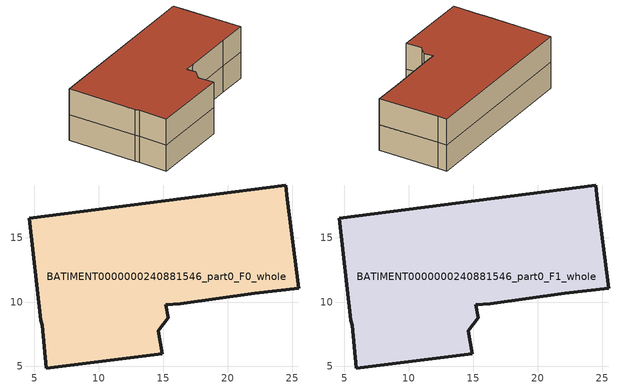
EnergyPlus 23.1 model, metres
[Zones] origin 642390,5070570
BATIMENT0000000240881546_part0_F0_whole
 floor ground (EU_floor_Construction): 24.51,19.09 24.61,17.99 25.51,11.08 22.11,10.68 16.3,9.88 15.2,9.78 15.4,8.78 14.6,7.78 14.9,5.98 5.89,4.88 5.59,8.18 5.5,8.58 4.6,16.49 z0
 wall outside (EU_wall_Construction): 5.89,4.88 14.9,5.98 14.6,7.78 15.4,8.78 15.2,9.78 16.3,9.88 22.11,10.68 25.51,11.08 24.61,17.99 24.51,19.09 4.6,16.49 5.5,8.58 5.59,8.18 5.89,4.88 z0:3
BATIMENT0000000240881546_part0_F1_whole
 floor to BATIMENT0000000240881546_part0_F0_whole (EU_floor_Construction): 24.51,19.09 24.61,17.99 25.51,11.08 22.11,10.68 16.3,9.88 15.2,9.78 15.4,8.78 14.6,7.78 14.9,5.98 5.89,4.88 5.59,8.18 5.5,8.58 4.6,16.49 z3
 wall outside (EU_wall_Construction): 5.89,4.88 14.9,5.98 14.6,7.78 15.4,8.78 15.2,9.78 16.3,9.88 22.11,10.68 25.51,11.08 24.61,17.99 24.51,19.09 4.6,16.49 5.5,8.58 5.59,8.18 5.89,4.88 z3:6
 roof outside (EU_roof_Construction): 25.51,11.08 24.61,17.99 24.51,19.09 4.6,16.49 5.5,8.58 5.59,8.18 5.89,4.88 14.9,5.98 14.6,7.78 15.4,8.78 15.2,9.78 16.3,9.88 22.11,10.68 z6
[Building]
EU S2 Campaign: North Axis=0; Terrain=City; Solar Distribution=FullExterior
[Site:Location]
Lyon-Bron: Latitude=45.75; Longitude=5; Time Zone=1; Elevation=198
[SizingPeriod:WeatherFileDays]
AnnualSizingPeriod: Begin Month=1; Begin Day of Month=1; End Month=12; End Day of Month=31; Day of Week for Start Day=Monday; Use Weather File Daylight Saving Period=No; Use Weather File Rain and Snow Indicators=No
[MATERIAL]
EU_InternalMass_Material: Roughness=MediumRough; Thickness=0.1; Conductivity=1; Density=1800; Specific Heat=900; Thermal Absorptance=0.9; Solar Absorptance=0.7; Visible Absorptance=0.7
[MATERIAL:NOMASS] Roughness=MediumRough; Thermal Absorptance=0.9; Solar Absorptance=0.7; Visible Absorptance=0.7
Name | Thermal Resistance
EU_wall_NoMass | 2.22957
EU_roof_NoMass | 3.10789
EU_floor_NoMass | 1.97231
[CONSTRUCTION]
EU_wall_Construction: EU_wall_NoMass
EU_roof_Construction: EU_roof_NoMass
EU_floor_Construction: EU_floor_NoMass
EU_InternalMass_Construction: EU_InternalMass_Material
[ZONE] Type=1; Multiplier=1; Ceiling Height=autocalculate; Floor Area=autocalculate; Part of Total Floor Area=Yes
Name | Volume
BATIMENT0000000240881546_part0_F0_whole | 587.862
BATIMENT0000000240881546_part0_F1_whole | 587.861
[INTERNALMASS] Construction=EU_InternalMass_Construction; Surface Area=195.954
Name | Zone or ZoneList
BATIMENT0000000240881546_part0_F0_whole_EU_InternalMass | BATIMENT0000000240881546_part0_F0_whole
BATIMENT0000000240881546_part0_F1_whole_EU_InternalMass | BATIMENT0000000240881546_part0_F1_whole
[OTHEREQUIPMENT] Fuel Type=Electricity; Design Level Calculation Method=Watts/Area; Power per Zone Floor Area=1; Fraction Latent=0; Fraction Radiant=0; Fraction Lost=0; Carbon Dioxide Generation Rate=0; EndUse Subcategory=EU_Step8_InternalGains
Name | Zone or ZoneList or Space or SpaceList | Schedule
EU_Step8_InternalGain_BATIMENT0000000240881546_part0_F0_whole_f000 | BATIMENT0000000240881546_part0_F0_whole | EU_Step8_GainSchedule_BATIMENT0000000240881546_part0_F0_whole_f000
EU_Step8_InternalGain_BATIMENT0000000240881546_part0_F1_whole_f000 | BATIMENT0000000240881546_part0_F1_whole | EU_Step8_GainSchedule_BATIMENT0000000240881546_part0_F1_whole_f000
[ZONEVENTILATION:DESIGNFLOWRATE] Schedule=EU_AlwaysOn; Design Flow Rate Calculation Method=AirChanges/Hour; Air Changes per Hour=0.487518; Ventilation Type=Natural; Fan Pressure Rise=0; Fan Total Efficiency=1; Constant Term Coefficient=1; Temperature Term Coefficient=0; Velocity Term Coefficient=0; Velocity Squared Term Coefficient=0; Minimum Indoor Temperature=-100; Maximum Indoor Temperature=100; Delta Temperature=-100; Minimum Outdoor Temperature=-100; Maximum Outdoor Temperature=100; Maximum Wind Speed=40
Name | Zone or ZoneList or Space or SpaceList
EU_ConstantAir_BATIMENT0000000240881546_part0_F0_whole | BATIMENT0000000240881546_part0_F0_whole
EU_ConstantAir_BATIMENT0000000240881546_part0_F1_whole | BATIMENT0000000240881546_part0_F1_whole
[HVACTEMPLATE:THERMOSTAT] Constant Heating Setpoint=20; Constant Cooling Setpoint=50
EU_HeatOnly_BATIMENT0000000240881546_part0_F0_whole; EU_HeatOnly_BATIMENT0000000240881546_part0_F1_whole
[HVACTEMPLATE:ZONE:IDEALLOADSAIRSYSTEM] System Availability Schedule=EU_AlwaysOn; Maximum Heating Supply Air Temperature=50; Minimum Cooling Supply Air Temperature=13; Maximum Heating Supply Air Humidity Ratio=0.0156; Minimum Cooling Supply Air Humidity Ratio=0.0077; Heating Limit=NoLimit; Cooling Limit=NoLimit; Heating Availability Schedule=EU_AlwaysOn; Cooling Availability Schedule=EU_CoolingOff; Dehumidification Control Type=ConstantSensibleHeatRatio; Cooling Sensible Heat Ratio=0.7; Dehumidification Setpoint=60; Humidification Control Type=None; Humidification Setpoint=30; Outdoor Air Method=None; Outdoor Air Flow Rate per Person=0.00944; Outdoor Air Flow Rate per Zone Floor Area=0; Outdoor Air Flow Rate per Zone=0; Demand Controlled Ventilation Type=None; Outdoor Air Economizer Type=NoEconomizer; Heat Recovery Type=None; Sensible Heat Recovery Effectiveness=0.7; Latent Heat Recovery Effectiveness=0.65
Name | Template Thermostat
BATIMENT0000000240881546_part0_F0_whole | EU_HeatOnly_BATIMENT0000000240881546_part0_F0_whole
BATIMENT0000000240881546_part0_F1_whole | EU_HeatOnly_BATIMENT0000000240881546_part0_F1_whole
[SIZING:ZONE] Zone Cooling Design Supply Air Temperature Input Method=SupplyAirTemperature; Zone Cooling Design Supply Air Temperature=13; Zone Heating Design Supply Air Temperature Input Method=SupplyAirTemperature; Zone Heating Design Supply Air Temperature=50; Zone Cooling Design Supply Air Humidity Ratio=0.008; Zone Heating Design Supply Air Humidity Ratio=0.008; Cooling Design Air Flow Method=DesignDay; Cooling Design Air Flow Rate=0; Cooling Minimum Air Flow per Zone Floor Area=0.000762; Cooling Minimum Air Flow=0; Cooling Minimum Air Flow Fraction=0.2; Heating Design Air Flow Method=DesignDay; Heating Design Air Flow Rate=0; Heating Maximum Air Flow per Zone Floor Area=0.002032; Heating Maximum Air Flow=0.141576; Heating Maximum Air Flow Fraction=0.3; Account for Dedicated Outdoor Air System=No; Dedicated Outdoor Air System Control Strategy=NeutralSupplyAir; Dedicated Outdoor Air Low Setpoint Temperature for Design=autosize; Dedicated Outdoor Air High Setpoint Temperature for Design=autosize; Zone Load Sizing Method=Sensible Load Only No Latent Load; Zone Latent Cooling Design Supply Air Humidity Ratio Input Method=HumidityRatioDifference; Zone Cooling Design Supply Air Humidity Ratio Difference=0.005; Zone Latent Heating Design Supply Air Humidity Ratio Input Method=HumidityRatioDifference; Zone Humidification Design Supply Air Humidity Ratio Difference=0.005
BATIMENT0000000240881546_part0_F0_whole; BATIMENT0000000240881546_part0_F1_whole
[SCHEDULE:CONSTANT]
Name | Hourly Value
EU_AlwaysOn | 1
EU_CoolingOff | 0
[SCHEDULE:FILE] Column Number=1; Rows to Skip at Top=0; Number of Hours of Data=8760; Column Separator=Comma; Interpolate to Timestep=No; Minutes per Item=60; Adjust Schedule for Daylight Savings=Yes
Name | File
EU_Step8_GainSchedule_BATIMENT0000000240881546_part0_F0_whole_f000 | C:\Users\o_iseri\Desktop\OpenUBEM\openubem\outputs\eu_evidence\EU-04\s3\s3_campaign\FR-LYO-HAUTCOEURPENTES\BATIMENT0000000240881546_part0\BATIMENT0000000240881546_part0_F0_whole_f000_gain.csv
EU_Step8_GainSchedule_BATIMENT0000000240881546_part0_F1_whole_f000 | C:\Users\o_iseri\Desktop\OpenUBEM\openubem\outputs\eu_evidence\EU-04\s3\s3_campaign\FR-LYO-HAUTCOEURPENTES\BATIMENT0000000240881546_part0\BATIMENT0000000240881546_part0_F1_whole_f000_gain.csv
